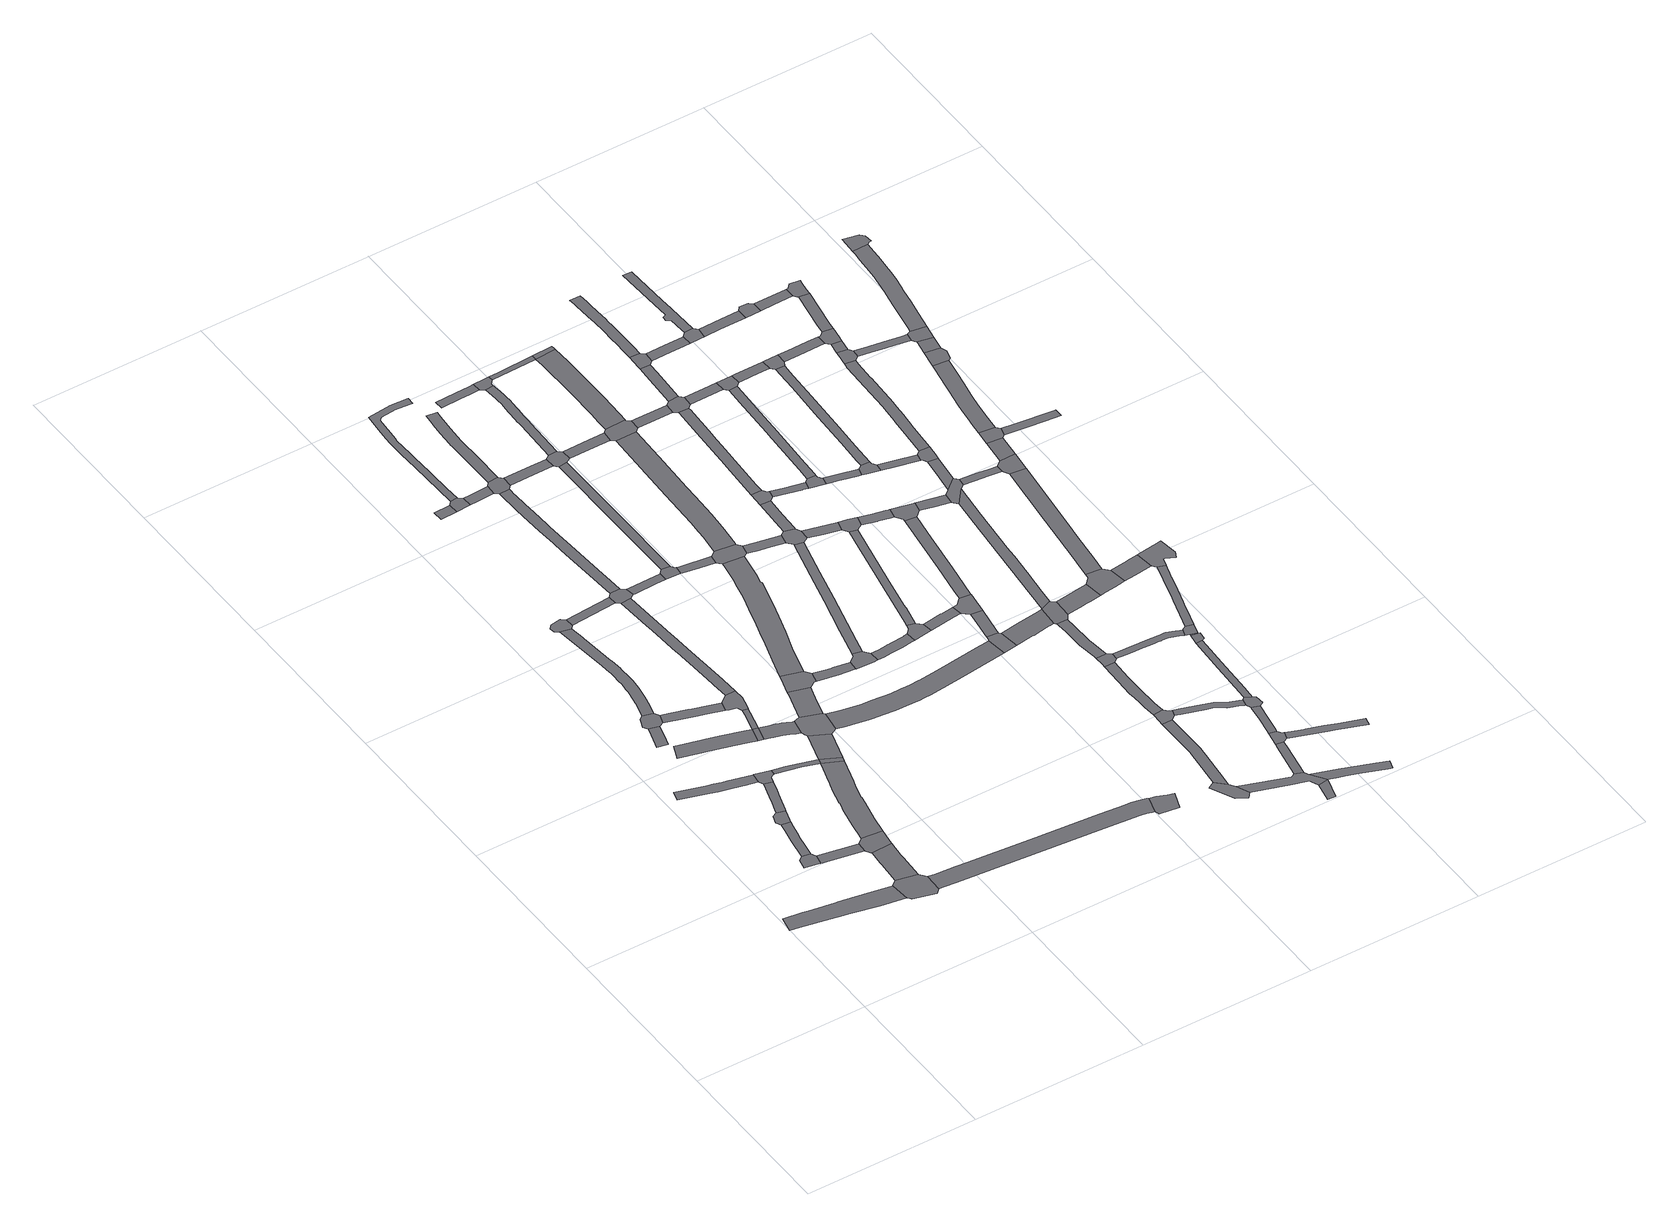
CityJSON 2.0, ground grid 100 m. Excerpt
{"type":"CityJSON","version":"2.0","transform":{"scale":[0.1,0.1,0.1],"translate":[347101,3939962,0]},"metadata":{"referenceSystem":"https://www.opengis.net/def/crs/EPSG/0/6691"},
"CityObjects":{
"road1":{"type":"Road","attributes":{"RoadStructureAttribute.sectionType":"1"},"geometry":[{"type":"MultiSurface","lod":"1","boundaries":[[[0,1,2,3,4,5,6,7,8,9,10,11,12,13,14,15]]]}]},
"road2":{"type":"Road","geometry":[{"type":"MultiSurface","lod":"1","boundaries":[[[16,17,18,19,20,21,22]]]}]},
"road3":{"type":"Road","attributes":{"RoadStructureAttribute.sectionType":"1"},"geometry":[{"type":"MultiSurface","lod":"1","boundaries":[[[23,24,21,20,25,26,27,28,29,30,31]]]}]},
"road4":{"type":"Road","attributes":{"RoadStructureAttribute.sectionType":"1"},"geometry":[{"type":"MultiSurface","lod":"1","boundaries":[[[32,33,34,35,36,37,38,39,40,41,42,43,44,45]]]}]},
"road5":{"type":"Road","attributes":{"RoadStructureAttribute.sectionType":"1"},"geometry":[{"type":"MultiSurface","lod":"1","boundaries":[[[18,46,47,48,19]]]}]},
"road6":{"type":"Road","geometry":[{"type":"MultiSurface","lod":"1","boundaries":[[[49,50,31,30,51,52,53]]]}]},
"road7":{"type":"Road","geometry":[{"type":"MultiSurface","lod":"1","boundaries":[[[54,0,15,55,56,57,58,59,60,61]]]}]},
"road8":{"type":"Road","attributes":{"RoadStructureAttribute.sectionType":"1"},"geometry":[{"type":"MultiSurface","lod":"1","boundaries":[[[62,63,64,65,66,67,68]]]}]},
"road9":{"type":"Road","attributes":{"RoadStructureAttribute.sectionType":"1"},"geometry":[{"type":"MultiSurface","lod":"1","boundaries":[[[52,69,70,71,72,73,74,75,76,53]]]}]},
"road10":{"type":"Road","attributes":{"RoadStructureAttribute.sectionType":"1"},"geometry":[{"type":"MultiSurface","lod":"1","boundaries":[[[77,78,79,80,81,82,54,61]]]}]},
"road11":{"type":"Road","geometry":[{"type":"MultiSurface","lod":"1","boundaries":[[[83,84,85,64,63,86,87,88]]]}]},
"road12":{"type":"Road","geometry":[{"type":"MultiSurface","lod":"1","boundaries":[[[89,90,47,46,91,92,80,79,93,94]]]}]},
"road13":{"type":"Road","geometry":[{"type":"MultiSurface","lod":"1","boundaries":[[[95,96,97,32,45,73,72,98,99]]]}]},
"road14":{"type":"Road","attributes":{"RoadStructureAttribute.sectionType":"1"},"geometry":[{"type":"MultiSurface","lod":"1","boundaries":[[[100,101,102,103,104,105,106,107,108,109,110,111,112]]]}]},
"road15":{"type":"Road","attributes":{"RoadStructureAttribute.sectionType":"1"},"geometry":[{"type":"MultiSurface","lod":"1","boundaries":[[[113,114,115,116,117,118,119,120,121,122,123,124,125,126,127,128,129,130,131,132,133,134,135,136,137,138,83,88]]]}]},
"road16":{"type":"Road","attributes":{"RoadStructureAttribute.sectionType":"1"},"geometry":[{"type":"MultiSurface","lod":"1","boundaries":[[[86,139,140,141,142,143,144,145,146,147,87]]]}]},
"road17":{"type":"Road","attributes":{"RoadStructureAttribute.sectionType":"1"},"geometry":[{"type":"MultiSurface","lod":"1","boundaries":[[[148,149,150,151,152,153,154,155,156,157,158,159,160,161,162,89,94,163,164,165,166,167,168,169,170,171,172]]]}]},
"road18":{"type":"Road","attributes":{"RoadStructureAttribute.sectionType":"1"},"geometry":[{"type":"MultiSurface","lod":"1","boundaries":[[[173,174,172,175,176,177,95,99]]]}]},
"road19":{"type":"Road","geometry":[{"type":"MultiSurface","lod":"1","boundaries":[[[178,179,180,181,127,126,182,183,184]]]}]},
"road20":{"type":"Road","geometry":[{"type":"MultiSurface","lod":"1","boundaries":[[[106,185,186,107]]]}]},
"road21":{"type":"Road","attributes":{"RoadStructureAttribute.sectionType":"1"},"geometry":[{"type":"MultiSurface","lod":"1","boundaries":[[[186,187,188,189,190,107]]]}]},
"road22":{"type":"Road","geometry":[{"type":"MultiSurface","lod":"1","boundaries":[[[171,191,175,172]]]}]},
"road23":{"type":"Road","attributes":{"RoadStructureAttribute.sectionType":"1"},"geometry":[{"type":"MultiSurface","lod":"1","boundaries":[[[185,192,193,194,195,196,197,198,199,200,201,202,203,204,205,186]]]}]},
"road24":{"type":"Road","geometry":[{"type":"MultiSurface","lod":"1","boundaries":[[[143,142,206,207,189,188,208,209,210,211]]]}]},
"road25":{"type":"Road","attributes":{"RoadStructureAttribute.sectionType":"1"},"geometry":[{"type":"MultiSurface","lod":"1","boundaries":[[[175,191,212,213]]]}]},
"road26":{"type":"Road","attributes":{"RoadStructureAttribute.sectionType":"1"},"geometry":[{"type":"MultiSurface","lod":"1","boundaries":[[[214,183,182,215,216,217]]]}]},
"road27":{"type":"Road","geometry":[{"type":"MultiSurface","lod":"1","boundaries":[[[218,199,198,219,220,213,212,221,222,223]]]}]},
"road28":{"type":"Road","attributes":{"RoadStructureAttribute.sectionType":"1"},"geometry":[{"type":"MultiSurface","lod":"1","boundaries":[[[210,224,225,226,227,228,229,230,231,232,233,234,235,236,237,238,239,240,211]]]}]},
"road29":{"type":"Road","attributes":{"RoadStructureAttribute.sectionType":"1"},"geometry":[{"type":"MultiSurface","lod":"1","boundaries":[[[241,242,243,244]]]}]},
"road30":{"type":"Road","attributes":{"RoadStructureAttribute.sectionType":"1"},"geometry":[{"type":"MultiSurface","lod":"1","boundaries":[[[245,246,247,248,249,250,251,252,253,254,255,256,257,258,259,260,261,262,263,264,60,59]]]}]},
"road31":{"type":"Road","attributes":{"RoadStructureAttribute.sectionType":"1"},"geometry":[{"type":"MultiSurface","lod":"1","boundaries":[[[265,266,267,268,269,270,271,218,223]]]}]},
"road32":{"type":"Road","geometry":[{"type":"MultiSurface","lod":"1","boundaries":[[[272,273,274,217,216,275,233,232,276]]]}]},
"road33":{"type":"Road","geometry":[{"type":"MultiSurface","lod":"1","boundaries":[[[277,278,279,241,244,280]]]}]},
"road34":{"type":"Road","geometry":[{"type":"MultiSurface","lod":"1","boundaries":[[[281,282,283,284,268,267,285,286]]]}]},
"road35":{"type":"Road","attributes":{"RoadStructureAttribute.sectionType":"1"},"geometry":[{"type":"MultiSurface","lod":"1","boundaries":[[[287,288,289,290,291,292,293,294,295,296,297,274,273,298,299,300,301,302,303,304,305,306,307,308,309,310]]]}]},
"road36":{"type":"Road","attributes":{"RoadStructureAttribute.sectionType":"1"},"geometry":[{"type":"MultiSurface","lod":"1","boundaries":[[[311,312,313,314,277,280]]]}]},
"road37":{"type":"Road","attributes":{"RoadStructureAttribute.sectionType":"1"},"geometry":[{"type":"MultiSurface","lod":"1","boundaries":[[[315,316,317,318,319,320,272,276]]]}]},
"road38":{"type":"Road","attributes":{"RoadStructureAttribute.sectionType":"1"},"geometry":[{"type":"MultiSurface","lod":"1","boundaries":[[[278,321,322,323,324,325,326,327,328,329,330,331,332,333,334,335,336,337,338,339,340,341,342,343,344,279]]]}]},
"road39":{"type":"Road","geometry":[{"type":"MultiSurface","lod":"1","boundaries":[[[345,346,347,348,313,312,287,310]]]}]},
"road40":{"type":"Road","attributes":{"RoadStructureAttribute.sectionType":"1"},"geometry":[{"type":"MultiSurface","lod":"1","boundaries":[[[349,350,351,352,353,354,355,281,286]]]}]},
"road41":{"type":"Road","geometry":[{"type":"MultiSurface","lod":"1","boundaries":[[[356,357,358,318,317,359,360]]]}]},
"road42":{"type":"Road","attributes":{"RoadStructureAttribute.sectionType":"1"},"geometry":[{"type":"MultiSurface","lod":"1","boundaries":[[[361,362,363,364,365,366,367,368,369,370,371,372,283,282,373,374,375,376,377,378,379,380,381,382,383,384,385,386]]]}]},
"road43":{"type":"Road","attributes":{"RoadStructureAttribute.sectionType":"1"},"geometry":[{"type":"MultiSurface","lod":"1","boundaries":[[[347,387,388,389,390,391,392,393,394,395,396,397,398,399,400,401,402,348]]]}]},
"road44":{"type":"Road","geometry":[{"type":"MultiSurface","lod":"1","boundaries":[[[403,404,405,406,352,351,407,408,409,410,411]]]}]},
"road45":{"type":"Road","attributes":{"RoadStructureAttribute.sectionType":"1"},"geometry":[{"type":"MultiSurface","lod":"1","boundaries":[[[345,412,413,414,415,416,417,346]]]}]},
"road46":{"type":"Road","attributes":{"RoadStructureAttribute.sectionType":"1"},"geometry":[{"type":"MultiSurface","lod":"1","boundaries":[[[418,419,360,359,420,421,422]]]}]},
"road47":{"type":"Road","attributes":{"RoadStructureAttribute.sectionType":"1"},"geometry":[{"type":"MultiSurface","lod":"1","boundaries":[[[423,424,425,426,427,428,429,430,431,432,433,434,435,436,437,438,439,222,221,440,441,442,443,444,445,446,447,448,449,450,451,452,453,454,455]]]}]},
"road48":{"type":"Road","attributes":{"RoadStructureAttribute.sectionType":"1"},"geometry":[{"type":"MultiSurface","lod":"1","boundaries":[[[456,457,458,459,460,358,357,461,462,463,464,465]]]}]},
"road49":{"type":"Road","geometry":[{"type":"MultiSurface","lod":"1","boundaries":[[[466,467,254,253,468,469,470,471]]]}]},
"road50":{"type":"Road","geometry":[{"type":"MultiSurface","lod":"1","boundaries":[[[414,413,472,465,464,473,474,475,476]]]}]},
"road51":{"type":"Road","attributes":{"RoadStructureAttribute.sectionType":"1"},"geometry":[{"type":"MultiSurface","lod":"1","boundaries":[[[410,477,478,479,480,481,482,483,484,485,486,487,488,489,490,491,411]]]}]},
"road52":{"type":"Road","geometry":[{"type":"MultiSurface","lod":"1","boundaries":[[[492,493,494,495,496,497,418,422,361,386]]]}]},
"road53":{"type":"Road","attributes":{"RoadStructureAttribute.sectionType":"1"},"geometry":[{"type":"MultiSurface","lod":"1","boundaries":[[[498,499,500,501,502,503,504,505,506]]]}]},
"road54":{"type":"Road","attributes":{"RoadStructureAttribute.sectionType":"1"},"geometry":[{"type":"MultiSurface","lod":"1","boundaries":[[[403,507,508,509,510,511,512,513,514,404]]]}]},
"road55":{"type":"Road","attributes":{"RoadStructureAttribute.sectionType":"1"},"geometry":[{"type":"MultiSurface","lod":"1","boundaries":[[[475,515,516,517,518,519,520,521,522,523,524,525,526,527,528,529,530,531,532,533,534,535,536,537,538,539,540,541,542,476]]]}]},
"road56":{"type":"Road","attributes":{"RoadStructureAttribute.sectionType":"1"},"geometry":[{"type":"MultiSurface","lod":"1","boundaries":[[[543,544,545,546,474,473]]]}]},
"road57":{"type":"Road","attributes":{"RoadStructureAttribute.sectionType":"1"},"geometry":[{"type":"MultiSurface","lod":"1","boundaries":[[[547,548,549,550,551,552,493,492]]]}]},
"road58":{"type":"Road","geometry":[{"type":"MultiSurface","lod":"1","boundaries":[[[553,554,555,556,557,558,484,483]]]}]},
"road59":{"type":"Road","attributes":{"RoadStructureAttribute.sectionType":"1"},"geometry":[{"type":"MultiSurface","lod":"1","boundaries":[[[559,560,561,562,563,495,494,564,565,566,567,568,569,570,571,572]]]}]},
"road60":{"type":"Road","geometry":[{"type":"MultiSurface","lod":"1","boundaries":[[[573,574,575,506,505,531,530,576,577]]]}]},
"road61":{"type":"Road","geometry":[{"type":"MultiSurface","lod":"1","boundaries":[[[578,579,580,581,582,583,584]]]}]},
"road62":{"type":"Road","geometry":[{"type":"MultiSurface","lod":"1","boundaries":[[[550,549,585,586,511,510,587,588,589,590]]]}]},
"road63":{"type":"Road","attributes":{"RoadStructureAttribute.sectionType":"1"},"geometry":[{"type":"MultiSurface","lod":"1","boundaries":[[[591,592,593,594,555,554,595,596,597]]]}]},
"road64":{"type":"Road","attributes":{"RoadStructureAttribute.sectionType":"1"},"geometry":[{"type":"MultiSurface","lod":"1","boundaries":[[[598,599,600,601,602,583,582,603,604,605,606,607]]]}]},
"road65":{"type":"Road","attributes":{"RoadStructureAttribute.sectionType":"1"},"geometry":[{"type":"MultiSurface","lod":"1","boundaries":[[[608,609,610,557,556,611,612,613,614,615,616]]]}]},
"road66":{"type":"Road","geometry":[{"type":"MultiSurface","lod":"1","boundaries":[[[617,618,619,620,621,545,544,622,572,571,623,624]]]}]},
"road67":{"type":"Road","attributes":{"RoadStructureAttribute.sectionType":"1"},"geometry":[{"type":"MultiSurface","lod":"1","boundaries":[[[625,626,627,573,577]]]}]},
"road68":{"type":"Road","attributes":{"RoadStructureAttribute.sectionType":"1"},"geometry":[{"type":"MultiSurface","lod":"1","boundaries":[[[589,628,629,630,631,632,590]]]}]},
"road69":{"type":"Road","geometry":[{"type":"MultiSurface","lod":"1","boundaries":[[[454,633,634,635,636,637,455]]]}]},
"road70":{"type":"Road","attributes":{"RoadStructureAttribute.sectionType":"1"},"geometry":[{"type":"MultiSurface","lod":"1","boundaries":[[[635,638,639,640,641,636]]]}]},
"road71":{"type":"Road","attributes":{"RoadStructureAttribute.sectionType":"1"},"geometry":[{"type":"MultiSurface","lod":"1","boundaries":[[[642,643,588,587,644,645]]]}]},
"road72":{"type":"Road","geometry":[{"type":"MultiSurface","lod":"1","boundaries":[[[646,631,630,647,648,649,650]]]}]},
"road73":{"type":"Road","geometry":[{"type":"MultiSurface","lod":"1","boundaries":[[[651,652,653,581,580,654,655,656,657,658,659,660]]]}]},
"road74":{"type":"Road","attributes":{"RoadStructureAttribute.sectionType":"1"},"geometry":[{"type":"MultiSurface","lod":"1","boundaries":[[[619,661,662,663,664,665,666,667,668,669,670,671,672,673,674,675,676,677,678,620]]]}]},
"road75":{"type":"Road","geometry":[{"type":"MultiSurface","lod":"1","boundaries":[[[640,639,679,680,681,591,597]]]}]},
"road76":{"type":"Road","geometry":[{"type":"MultiSurface","lod":"1","boundaries":[[[682,683,684,685,686,598,607,687]]]}]},
"road77":{"type":"Road","attributes":{"RoadStructureAttribute.sectionType":"1"},"geometry":[{"type":"MultiSurface","lod":"1","boundaries":[[[688,689,690,691,692,693,685,684,694,695,696,697,698,699,700]]]}]},
"road78":{"type":"Road","attributes":{"RoadStructureAttribute.sectionType":"1"},"geometry":[{"type":"MultiSurface","lod":"1","boundaries":[[[633,701,702,703,704,705,706,707,708,709,634]]]}]},
"road79":{"type":"Road","attributes":{"RoadStructureAttribute.sectionType":"1"},"geometry":[{"type":"MultiSurface","lod":"1","boundaries":[[[623,710,711,712,624]]]}]},
"road80":{"type":"Road","geometry":[{"type":"MultiSurface","lod":"1","boundaries":[[[668,667,713,714,626,625]]]}]},
"road81":{"type":"Road","geometry":[{"type":"MultiSurface","lod":"1","boundaries":[[[715,716,642,645,717,616,615,718,719]]]}]},
"road82":{"type":"Road","attributes":{"RoadStructureAttribute.sectionType":"1"},"geometry":[{"type":"MultiSurface","lod":"1","boundaries":[[[720,721,722,723,724,725,726,727,646,650,728,729,730,731,732,733,734,735]]]}]},
"road83":{"type":"Road","attributes":{"RoadStructureAttribute.sectionType":"1"},"geometry":[{"type":"MultiSurface","lod":"1","boundaries":[[[736,737,648,647,738,739,740]]]}]},
"road84":{"type":"Road","geometry":[{"type":"MultiSurface","lod":"1","boundaries":[[[657,741,742,658]]]}]},
"road85":{"type":"Road","geometry":[{"type":"MultiSurface","lod":"1","boundaries":[[[699,743,744,745,746,747,748,700]]]}]},
"road86":{"type":"Road","attributes":{"RoadStructureAttribute.sectionType":"1"},"geometry":[{"type":"MultiSurface","lod":"1","boundaries":[[[749,750,751,752,651,660]]]}]},
"road87":{"type":"Road","attributes":{"RoadStructureAttribute.sectionType":"1"},"geometry":[{"type":"MultiSurface","lod":"1","boundaries":[[[753,754,755,756,757,758,759,747,746,760,761,762,763,764,765,766]]]}]},
"road88":{"type":"Road","attributes":{"RoadStructureAttribute.sectionType":"1"},"geometry":[{"type":"MultiSurface","lod":"1","boundaries":[[[767,768,769,770,771,772,680,679,773,774,775,776,777]]]}]},
"road89":{"type":"Road","attributes":{"RoadStructureAttribute.sectionType":"1"},"geometry":[{"type":"MultiSurface","lod":"1","boundaries":[[[687,778,779,780,781,782,783,784,785,786,787,788,789,790,682]]]}]},
"road90":{"type":"Road","attributes":{"RoadStructureAttribute.sectionType":"1"},"geometry":[{"type":"MultiSurface","lod":"1","boundaries":[[[791,792,793,794,795,796,797,798,799,715,719]]]}]},
"road91":{"type":"Road","geometry":[{"type":"MultiSurface","lod":"1","boundaries":[[[800,801,802,803,804,736,740]]]}]},
"road92":{"type":"Road","geometry":[{"type":"MultiSurface","lod":"1","boundaries":[[[805,806,807,808,712,711,720,735]]]}]},
"road93":{"type":"Road","geometry":[{"type":"MultiSurface","lod":"1","boundaries":[[[809,707,706,810,753,766,811,812,813,814]]]}]},
"road94":{"type":"Road","geometry":[{"type":"MultiSurface","lod":"1","boundaries":[[[815,751,750,816,817,818,819]]]}]},
"road95":{"type":"Road","attributes":{"RoadStructureAttribute.sectionType":"1"},"geometry":[{"type":"MultiSurface","lod":"1","boundaries":[[[820,808,807,821,822,823]]]}]},
"road96":{"type":"Road","attributes":{"RoadStructureAttribute.sectionType":"1"},"geometry":[{"type":"MultiSurface","lod":"1","boundaries":[[[824,825,826,659,658,827,828,829,830,831,832,833,834]]]}]},
"road97":{"type":"Road","attributes":{"RoadStructureAttribute.sectionType":"1"},"geometry":[{"type":"MultiSurface","lod":"1","boundaries":[[[835,836,837,838,839,840,841,842,815,819]]]}]},
"road98":{"type":"Road","attributes":{"RoadStructureAttribute.sectionType":"1"},"geometry":[{"type":"MultiSurface","lod":"1","boundaries":[[[843,844,845,801,800,846,847,848,849,850,851]]]}]},
"road99":{"type":"Road","geometry":[{"type":"MultiSurface","lod":"1","boundaries":[[[852,853,854,795,794,855,856,767,777,857]]]}]},
"road100":{"type":"Road","geometry":[{"type":"MultiSurface","lod":"1","boundaries":[[[822,858,859,860,861,862,823]]]}]},
"road101":{"type":"Road","attributes":{"RoadStructureAttribute.sectionType":"1"},"geometry":[{"type":"MultiSurface","lod":"1","boundaries":[[[803,863,864,865,866,867,868,869,870,871,872,873,874,875,876,804]]]}]},
"road102":{"type":"Road","attributes":{"RoadStructureAttribute.sectionType":"1"},"geometry":[{"type":"MultiSurface","lod":"1","boundaries":[[[877,878,879,880,881,882,883,884,885,886,887,888,889,890,891,892,893,894,895,896,897,898,899,745,744]]]}]},
"road103":{"type":"Road","geometry":[{"type":"MultiSurface","lod":"1","boundaries":[[[838,900,901,902,903,785,784,839]]]}]},
"road104":{"type":"Road","attributes":{"RoadStructureAttribute.sectionType":"1"},"geometry":[{"type":"MultiSurface","lod":"1","boundaries":[[[904,905,906,806,805]]]}]},
"road105":{"type":"Road","attributes":{"RoadStructureAttribute.sectionType":"1"},"geometry":[{"type":"MultiSurface","lod":"1","boundaries":[[[907,813,812,908,909,910,911]]]}]},
"road106":{"type":"Road","attributes":{"RoadStructureAttribute.sectionType":"1"},"geometry":[{"type":"MultiSurface","lod":"1","boundaries":[[[912,913,914,915,916,917,918,919,920,921,922,923,924,925,926,927,928,929,930,861,860]]]}]},
"road107":{"type":"Road","attributes":{"RoadStructureAttribute.sectionType":"1"},"geometry":[{"type":"MultiSurface","lod":"1","boundaries":[[[931,932,933,934,935,936,937,938,939,940,941,809,814]]]}]},
"road108":{"type":"Road","attributes":{"RoadStructureAttribute.sectionType":"1"},"geometry":[{"type":"MultiSurface","lod":"1","boundaries":[[[942,943,944,945,946,817,816,947,948,949,950]]]}]},
"road109":{"type":"Road","attributes":{"RoadStructureAttribute.sectionType":"1"},"geometry":[{"type":"MultiSurface","lod":"1","boundaries":[[[902,951,952,953,954,955,956,957,958,959,960,903]]]}]},
"road110":{"type":"Road","geometry":[{"type":"MultiSurface","lod":"1","boundaries":[[[850,961,962,963,964,965,966,851]]]}]},
"road111":{"type":"Road","attributes":{"RoadStructureAttribute.sectionType":"1"},"geometry":[{"type":"MultiSurface","lod":"1","boundaries":[[[967,968,969,970,852,857]]]}]},
"road112":{"type":"Road","geometry":[{"type":"MultiSurface","lod":"1","boundaries":[[[905,904,870,869,971,972]]]}]},
"road113":{"type":"Road","attributes":{"RoadStructureAttribute.sectionType":"1"},"geometry":[{"type":"MultiSurface","lod":"1","boundaries":[[[973,859,858,974,975,976,977]]]}]},
"road114":{"type":"Road","geometry":[{"type":"MultiSurface","lod":"1","boundaries":[[[978,979,957,956,980,981,982]]]}]},
"road115":{"type":"Road","attributes":{"RoadStructureAttribute.sectionType":"1"},"geometry":[{"type":"MultiSurface","lod":"1","boundaries":[[[978,982,983,984]]]}]},
"road116":{"type":"Road","geometry":[{"type":"MultiSurface","lod":"1","boundaries":[[[984,983,985,986,889,888]]]}]},
"road117":{"type":"Road","geometry":[{"type":"MultiSurface","lod":"1","boundaries":[[[987,988,989,990,907,911,991,992,993,994]]]}]},
"road118":{"type":"Road","attributes":{"RoadStructureAttribute.sectionType":"1"},"geometry":[{"type":"MultiSurface","lod":"1","boundaries":[[[995,996,997,963,962,998,999]]]}]},
"road119":{"type":"Road","geometry":[{"type":"MultiSurface","lod":"1","boundaries":[[[1000,970,969,938,937,1001,1002,1003]]]}]},
"road120":{"type":"Road","attributes":{"RoadStructureAttribute.sectionType":"1"},"geometry":[{"type":"MultiSurface","lod":"1","boundaries":[[[1004,1005,1006,1007,1008,1009,1010,1011,1012,1013,1014,1015,1016,1017,966,965]]]}]},
"road121":{"type":"Road","attributes":{"RoadStructureAttribute.sectionType":"1"},"geometry":[{"type":"MultiSurface","lod":"1","boundaries":[[[971,1018,1019,1020,1021,1022,1023,1024,972]]]}]},
"road122":{"type":"Road","geometry":[{"type":"MultiSurface","lod":"1","boundaries":[[[976,1025,1026,1027,1028,1029,977]]]}]},
"road123":{"type":"Road","attributes":{"RoadStructureAttribute.sectionType":"1"},"geometry":[{"type":"MultiSurface","lod":"1","boundaries":[[[1030,1031,1032,1033,1034,1000,1003]]]}]},
"road124":{"type":"Road","attributes":{"RoadStructureAttribute.sectionType":"1"},"geometry":[{"type":"MultiSurface","lod":"1","boundaries":[[[1035,1036,1037,1038,1039,1040,1041,1042,1043,986,985,1044,1045,1046,1047,1048,1049,1050,1051,1052,1053,1054]]]}]},
"road125":{"type":"Road","geometry":[{"type":"MultiSurface","lod":"1","boundaries":[[[1055,995,999,1056,1031,1030,1057,1058]]]}]},
"road126":{"type":"Road","attributes":{"RoadStructureAttribute.sectionType":"1"},"geometry":[{"type":"MultiSurface","lod":"1","boundaries":[[[1059,1060,1061,1062,1063,1064,987,994]]]}]},
"road127":{"type":"Road","attributes":{"RoadStructureAttribute.sectionType":"1"},"geometry":[{"type":"MultiSurface","lod":"1","boundaries":[[[1028,1065,1066,1067,1068,1069,1070,1071,1072,1073,1074,1075,1029]]]}]},
"road128":{"type":"Road","attributes":{"RoadStructureAttribute.sectionType":"1"},"geometry":[{"type":"MultiSurface","lod":"1","boundaries":[[[988,1076,1077,1078,1079,1080,1081,1082,1083,1084,989]]]}]},
"road129":{"type":"Road","geometry":[{"type":"MultiSurface","lod":"1","boundaries":[[[1085,1021,1020,1011,1010,1086,1087]]]}]},
"road130":{"type":"Road","attributes":{"RoadStructureAttribute.sectionType":"1"},"geometry":[{"type":"MultiSurface","lod":"1","boundaries":[[[1088,1089,1090,1002,1001,1091,1092,1093]]]}]},
"road131":{"type":"Road","attributes":{"RoadStructureAttribute.sectionType":"1"},"geometry":[{"type":"MultiSurface","lod":"1","boundaries":[[[1094,1095,1096,1027,1026,1097,1098,1099,1100]]]}]},
"road132":{"type":"Road","attributes":{"RoadStructureAttribute.sectionType":"1"},"geometry":[{"type":"MultiSurface","lod":"1","boundaries":[[[1101,1102,1103,1104,1105,1106,1107,1108,1109,1110,1111,1112,1113,1114,1115,1116,1117,1118,1119,1120,1121,1055,1058]]]}]},
"road133":{"type":"Road","geometry":[{"type":"MultiSurface","lod":"1","boundaries":[[[1053,1122,1123,1124,1125,1126,1127,1128,1129,1061,1060,1054]]]}]},
"road134":{"type":"Road","attributes":{"RoadStructureAttribute.sectionType":"1"},"geometry":[{"type":"MultiSurface","lod":"1","boundaries":[[[1086,1130,1131,1132,1133,1134,1087]]]}]},
"road135":{"type":"Road","geometry":[{"type":"MultiSurface","lod":"1","boundaries":[[[1081,1080,1135,1136,1088,1093]]]}]},
"road136":{"type":"Road","geometry":[{"type":"MultiSurface","lod":"1","boundaries":[[[1137,1138,1139,1140,1094,1100]]]}]},
"road137":{"type":"Road","attributes":{"RoadStructureAttribute.sectionType":"1"},"geometry":[{"type":"MultiSurface","lod":"1","boundaries":[[[1141,1136,1135,1142]]]}]},
"road138":{"type":"Road","geometry":[{"type":"MultiSurface","lod":"1","boundaries":[[[1143,1144,1113,1112,1145,1146,1147,1148]]]}]},
"road139":{"type":"Road","geometry":[{"type":"MultiSurface","lod":"1","boundaries":[[[1149,1150,1151,1152,1153,1154,1141,1142]]]}]},
"road140":{"type":"Road","attributes":{"RoadStructureAttribute.sectionType":"1"},"geometry":[{"type":"MultiSurface","lod":"1","boundaries":[[[1147,1155,1156,1148]]]}]},
"road141":{"type":"Road","geometry":[{"type":"MultiSurface","lod":"1","boundaries":[[[1157,1132,1131,1156,1155,1158,1159,1160]]]}]},
"road142":{"type":"Road","attributes":{"RoadStructureAttribute.sectionType":"1"},"geometry":[{"type":"MultiSurface","lod":"1","boundaries":[[[1138,1137,1161,1162,1163]]]}]},
"road143":{"type":"Road","attributes":{"RoadStructureAttribute.sectionType":"1"},"geometry":[{"type":"MultiSurface","lod":"1","boundaries":[[[1164,1165,1166,1167,1168,1169,1170,1171,1172,1173,1174,1152,1151,1175,1176,1177,1178,1179,1180,1181]]]}]},
"road144":{"type":"Road","attributes":{"RoadStructureAttribute.sectionType":"1"},"geometry":[{"type":"MultiSurface","lod":"1","boundaries":[[[1182,1160,1159,1183,1184,1185]]]}]},
"road145":{"type":"Road","attributes":{"RoadStructureAttribute.sectionType":"1"},"geometry":[{"type":"MultiSurface","lod":"1","boundaries":[[[1186,1187,1188,1189,1190,1191,1192,1193,1146,1145]]]}]},
"road146":{"type":"Road","attributes":{"RoadStructureAttribute.sectionType":"1"},"geometry":[{"type":"MultiSurface","lod":"1","boundaries":[[[1149,1194,1195,1196,1197,1198,1199,1200,1150]]]}]},
"road147":{"type":"Road","geometry":[{"type":"MultiSurface","lod":"1","boundaries":[[[1184,1201,1202,1203,1204,1205,1163,1162,1206,1185]]]}]},
"road148":{"type":"Road","geometry":[{"type":"MultiSurface","lod":"1","boundaries":[[[1207,1208,1164,1181,1209,1210,1211]]]}]},
"road149":{"type":"Road","geometry":[{"type":"MultiSurface","lod":"1","boundaries":[[[1212,1213,1214,1215,1207,1211]]]}]},
"road150":{"type":"Road","attributes":{"RoadStructureAttribute.sectionType":"1"},"geometry":[{"type":"MultiSurface","lod":"1","boundaries":[[[1190,1189,1214,1213,1216,1217]]]}]},
"road151":{"type":"Road","attributes":{"RoadStructureAttribute.sectionType":"1"},"geometry":[{"type":"MultiSurface","lod":"1","boundaries":[[[1216,1218,1219,1220,1221,1222,1223,1224,1225,1226,1227,1228,1229,1230,1231,1232,1233,1234,1235,1236,1237,1217]]]}]},
"road152":{"type":"Road","geometry":[{"type":"MultiSurface","lod":"1","boundaries":[[[1238,1239,1240,1228,1227,1241,1242]]]}]}
},
"vertices":[
[611,671,0],[498,692,0],[342,717,0],[324,720,0],[302,724,0],[160,747,0],[127,752,0],[26,768,0],[20,769,0],[2,678,0],[55,668,0],[218,636,0],[285,622,0],[323,614,0],[478,582,0],[619,556,0],
[316,1024,0],[391,1010,0],[403,1007,0],[416,1066,0],[400,1092,0],[351,1102,0],[328,1083,0],
[388,1307,0],[371,1226,0],[414,1178,0],[420,1217,0],[427,1248,0],[440,1313,0],[441,1319,0],[447,1347,0],[397,1354,0],
[484,1741,0],[418,1756,0],[350,1773,0],[325,1779,0],[283,1791,0],[244,1801,0],[82,1849,0],[65,1792,0],[228,1744,0],[269,1732,0],[310,1721,0],[404,1698,0],[408,1697,0],[475,1682,0],
[636,963,0],[640,1023,0],[434,1063,0],
[397,1428,0],[381,1380,0],[451,1362,0],[472,1427,0],[425,1442,0],
[643,696,0],[631,544,0],[636,540,0],[637,537,0],[764,502,0],[790,526,0],[792,635,0],[762,671,0],
[272,2220,0],[293,2295,0],[235,2311,0],[234,2307,0],[213,2235,0],[196,2175,0],[255,2162,0],
[476,1438,0],[511,1549,0],[523,1589,0],[538,1642,0],[490,1656,0],[463,1563,0],[448,1515,0],[433,1468,0],
[770,819,0],[771,841,0],[779,936,0],[659,932,0],[652,849,0],[651,833,0],
[264,2410,0],[240,2394,0],[220,2337,0],[319,2308,0],[338,2365,0],[322,2393,0],
[674,1052,0],[671,1049,0],[652,941,0],[657,934,0],[784,969,0],[793,1036,0],
[578,1719,0],[577,1719,0],[487,1741,0],[548,1676,0],[573,1689,0],
[236,2051,0],[370,2015,0],[390,2009,0],[412,2003,0],[528,1970,0],[602,1949,0],[641,1938,0],[665,2025,0],[627,2036,0],[503,2071,0],[426,2093,0],[414,2096,0],[269,2135,0],
[334,2445,0],[347,2501,0],[350,2518,0],[362,2590,0],[368,2655,0],[368,2685,0],[368,2687,0],[367,2755,0],[367,2760,0],[360,2832,0],[360,2834,0],[336,3049,0],[335,3057,0],[326,3139,0],[264,3154,0],[300,2828,0],[306,2766,0],[307,2757,0],[307,2734,0],[308,2687,0],[308,2658,0],[304,2618,0],[303,2597,0],[291,2528,0],[288,2513,0],[286,2503,0],
[422,2277,0],[484,2258,0],[541,2241,0],[629,2215,0],[646,2272,0],[584,2291,0],[487,2320,0],[481,2322,0],[383,2351,0],
[788,1550,0],[781,1526,0],[766,1478,0],[763,1468,0],[748,1421,0],[727,1331,0],[727,1328,0],[718,1291,0],[714,1274,0],[705,1230,0],[697,1189,0],[691,1159,0],[685,1124,0],[679,1081,0],[676,1067,0],[795,1049,0],[809,1137,0],[834,1258,0],[842,1303,0],[842,1305,0],[849,1335,0],[861,1383,0],[873,1423,0],[920,1577,0],[810,1626,0],
[578,1688,0],[717,1655,0],[818,1655,0],[725,1684,0],[653,1701,0],
[256,3222,0],[250,3215,0],[237,3200,0],[240,3170,0],[343,3161,0],[340,3211,0],[316,3229,0],
[671,1930,0],[695,2016,0],
[725,2131,0],[733,2162,0],[702,2169,0],[694,2136,0],
[928,1603,0],
[718,1916,0],[722,1915,0],[768,1902,0],[783,1897,0],[800,1890,0],[830,1876,0],[854,1867,0],[872,1957,0],[865,1959,0],[836,1973,0],[814,1981,0],[795,1988,0],[785,1991,0],[747,2002,0],
[651,2208,0],[689,2197,0],[737,2180,0],[755,2248,0],[752,2309,0],[694,2306,0],
[978,1777,0],[869,1829,0],
[470,3221,0],[474,3171,0],[612,3181,0],[608,3231,0],
[909,1970,0],[860,1853,0],[861,1849,0],[1014,1798,0],[1030,1919,0],[1022,1929,0],
[746,2409,0],[744,2449,0],[742,2477,0],[726,2703,0],[721,2781,0],[714,2869,0],[711,2912,0],[702,3052,0],[695,3167,0],[635,3161,0],[648,2956,0],[652,2909,0],[665,2711,0],[666,2705,0],[678,2533,0],[686,2412,0],[687,2405,0],
[323,4239,0],[226,4234,0],[230,4174,0],[326,4179,0],
[818,524,0],[890,518,0],[1754,444,0],[1895,431,0],[1927,428,0],[1960,422,0],[1988,415,0],[1998,413,0],[2002,412,0],[2031,511,0],[2025,513,0],[2023,514,0],[1981,524,0],[1942,531,0],[1906,535,0],[1763,548,0],[1374,581,0],[1016,612,0],[951,617,0],[832,628,0],
[1056,2045,0],[1066,2080,0],[1079,2122,0],[962,2156,0],[959,2145,0],[948,2106,0],[946,2098,0],
[711,3234,0],[689,3255,0],[629,3254,0],[634,3162,0],[720,3184,0],
[407,4244,0],[383,4263,0],[343,4261,0],[410,4184,0],
[1141,2205,0],[1116,2242,0],[997,2277,0],[982,2223,0],[1117,2148,0],[1127,2146,0],
[576,4172,0],[576,4131,0],[579,4063,0],[581,4028,0],[583,3970,0],[590,3830,0],[598,3722,0],[598,3713,0],[602,3656,0],[607,3584,0],[616,3452,0],[684,3334,0],[679,3399,0],[662,3660,0],[658,3725,0],[650,3834,0],[649,3853,0],[644,3968,0],[640,4040,0],[636,4123,0],[636,4133,0],[636,4158,0],[636,4172,0],[636,4174,0],
[455,4186,0],[554,4191,0],[557,4252,0],[458,4246,0],
[732,3184,0],[858,3187,0],[918,3188,0],[918,3238,0],[852,3236,0],[732,3234,0],
[380,4352,0],[376,4486,0],[373,4581,0],[372,4619,0],[371,4668,0],[367,4787,0],[368,4797,0],[374,4878,0],[380,4954,0],[396,4970,0],[468,4977,0],[483,4978,0],[538,4975,0],[585,4972,0],[587,5012,0],[483,5018,0],[460,5016,0],[344,5005,0],[334,4879,0],[332,4853,0],[327,4788,0],[330,4686,0],[332,4629,0],[334,4566,0],
[656,4197,0],[657,4257,0],[636,4279,0],[576,4275,0],
[1191,2132,0],[1246,2124,0],[1340,2113,0],[1347,2170,0],[1254,2184,0],[1244,2185,0],[1202,2191,0],
[1008,3233,0],[990,3257,0],[940,3262,0],[1004,3183,0],[1009,3233,0],
[1218,3126,0],[1212,3088,0],[1197,3002,0],[1193,2982,0],[1190,2966,0],[1167,2867,0],[1144,2779,0],[1110,2662,0],[1093,2604,0],[1067,2517,0],[1067,2516,0],[1032,2398,0],[1152,2388,0],[1162,2415,0],[1202,2534,0],[1236,2651,0],[1264,2746,0],[1288,2837,0],[1303,2901,0],[1304,2907,0],[1302,2907,0],[1299,2908,0],[1300,2913,0],[1311,2958,0],[1331,3068,0],[1338,3115,0],
[636,4471,0],[633,4592,0],[633,4606,0],[638,4707,0],[646,4809,0],[651,4848,0],[592,4857,0],[586,4815,0],[584,4782,0],[578,4711,0],[573,4618,0],[573,4607,0],[573,4604,0],[575,4484,0],[576,4471,0],[576,4357,0],
[1439,2203,0],[1388,2215,0],[1383,2197,0],[1372,2189,0],[1346,2112,0],[1448,2108,0],[1464,2108,0],[1469,2108,0],[1467,2168,0],
[794,4198,0],[915,4199,0],[913,4259,0],[912,4259,0],[794,4258,0],[661,4257,0],
[1201,3205,0],[1025,3230,0],[1015,3181,0],[1106,3168,0],[1193,3155,0],
[1965,1917,0],[1951,1916,0],[1674,1880,0],[1617,1874,0],[1560,1869,0],[1557,1869,0],[1504,1866,0],[1447,1865,0],[1390,1866,0],[1341,1869,0],[1333,1870,0],[1277,1875,0],[1220,1881,0],[1164,1890,0],[1108,1901,0],[1089,1905,0],[1053,1913,0],[1068,1785,0],[1140,1771,0],[1188,1763,0],[1204,1761,0],[1275,1753,0],[1339,1748,0],[1401,1745,0],[1487,1745,0],[1509,1746,0],[1549,1748,0],[1554,1749,0],[1570,1750,0],[1628,1755,0],[1752,1770,0],[2024,1807,0],[2009,1923,0],
[935,4171,0],[936,3970,0],[937,3857,0],[937,3728,0],[939,3414,0],[987,3727,0],[985,4074,0],[985,4171,0],[985,4183,0],[935,4176,0],
[2124,481,0],[2069,501,0],[2009,395,0],[2011,385,0],[2124,370,0],[2160,468,0],
[924,4189,0],[1011,4199,0],[1010,4259,0],[988,4279,0],[938,4277,0],
[1512,2109,0],[1526,2110,0],[1563,2114,0],[1595,2117,0],[1625,2120,0],[1684,2126,0],[1705,2129,0],[1697,2188,0],[1677,2186,0],[1674,2185,0],[1589,2176,0],[1585,2176,0],[1576,2175,0],[1522,2170,0],[1495,2169,0],
[1361,3126,0],[1373,3185,0],[1352,3214,0],[1233,3228,0],[1232,3227,0],[1202,3205,0],
[891,4921,0],[808,4918,0],[685,4913,0],[687,4863,0],[806,4868,0],[855,4870,0],[893,4871,0],[916,4872,0],[915,4922,0],
[1460,2289,0],[1539,2613,0],[1587,2809,0],[1642,3037,0],[1594,3050,0],[1523,2762,0],[1488,2620,0],[1431,2391,0],
[988,4280,0],[994,4526,0],[995,4535,0],[995,4572,0],[995,4589,0],[999,4646,0],[999,4655,0],[1001,4702,0],[1002,4716,0],[1000,4764,0],[1000,4766,0],[1000,4772,0],[995,4832,0],[994,4844,0],[993,4858,0],[992,4859,0],[943,4855,0],[943,4854,0],[950,4768,0],[950,4761,0],[952,4718,0],[951,4706,0],[949,4657,0],[949,4648,0],[945,4591,0],[945,4570,0],[945,4550,0],[945,4536,0],
[1133,4200,0],[1255,4201,0],[1260,4261,0],[1134,4260,0],
[1425,3113,0],[1469,3104,0],[1566,3084,0],[1578,3143,0],[1434,3172,0],[1374,3184,0],
[1779,2139,0],[1813,2144,0],[1805,2203,0],[1776,2232,0],[1731,2241,0],[1727,2216,0],
[1262,3709,0],[1254,3472,0],[1249,3392,0],[1246,3347,0],[1234,3234,0],[1353,3219,0],[1365,3336,0],[1369,3384,0],[1374,3467,0],[1379,3619,0],[1381,3698,0],[1390,3967,0],[1397,4182,0],[1277,4180,0],
[1009,4926,0],[959,4924,0],[943,4923,0],[991,4876,0],[1011,4896,0],
[2390,273,0],[2447,238,0],[2474,268,0],[2440,345,0],[2419,377,0],[2364,430,0],[2325,407,0],
[1568,3084,0],[1595,3053,0],[1675,3055,0],[1675,3117,0],[1662,3145,0],[1603,3160,0],
[1997,2229,0],[1925,2219,0],[1919,2219,0],[1810,2204,0],[1818,2144,0],[1963,2164,0],[2005,2170,0],
[2390,931,0],[2391,728,0],[2391,685,0],[2385,630,0],[2368,464,0],[2424,424,0],[2445,623,0],[2451,682,0],[2451,695,0],[2450,931,0],
[1850,2858,0],[1798,2589,0],[1737,2270,0],[1799,2352,0],[1803,2377,0],[1844,2588,0],[1913,2947,0],[1917,2968,0],[1873,2979,0],
[1412,4271,0],[1400,4283,0],[1400,4284,0],[1280,4281,0],[1267,4268,0],[1256,4200,0],[1420,4202,0],[1421,4262,0],
[1276,4906,0],[1275,4936,0],[1069,4928,0],
[1663,3157,0],[1668,3267,0],[1674,3385,0],[1614,3388,0],[1603,3161,0],
[2107,1818,0],[2091,1935,0],[2080,1945,0],[2017,1953,0],[2014,1931,0],
[2085,1974,0],[2107,2126,0],[2042,2135,0],[2032,2061,0],
[1865,3071,0],[1682,3116,0],[1758,3035,0],[1851,3013,0],
[1619,3477,0],[1698,3404,0],[1708,3448,0],[1696,3451,0],[1679,3475,0],
[2736,263,0],[2712,250,0],[2473,334,0],[2674,205,0],[2770,175,0],[2776,165,0],[2792,128,0],[2851,135,0],[2795,220,0],[2781,246,0],
[1402,4341,0],[1405,4483,0],[1405,4539,0],[1405,4649,0],[1402,4785,0],[1402,4808,0],[1397,4912,0],[1277,4906,0],[1279,4853,0],[1282,4804,0],[1282,4765,0],[1284,4693,0],[1285,4648,0],[1285,4557,0],[1285,4531,0],[1285,4484,0],[1284,4416,0],[1282,4344,0],
[2125,2257,0],[2061,2266,0],[2025,2233,0],
[2487,990,0],[2470,995,0],[2450,1018,0],[2391,1011,0],[2390,959,0],[2475,951,0],
[2381,1315,0],[2380,1213,0],[2381,1184,0],[2381,1182,0],[2384,1114,0],[2385,1083,0],[2445,1086,0],[2444,1116,0],[2441,1185,0],[2440,1214,0],[2441,1314,0],[2445,1442,0],[2386,1444,0],
[2216,1833,0],[2220,1833,0],[2305,1845,0],[2327,1848,0],[2331,1848,0],[2349,1851,0],[2357,1971,0],[2316,1965,0],[2216,1952,0],
[1473,4202,0],[1629,4203,0],[1633,4263,0],
[1396,4931,0],[1395,4942,0],
[1965,3046,0],[1919,3058,0],[1853,3009,0],[1934,2978,0],[1952,2988,0],
[1653,4185,0],[1653,4176,0],[1645,4009,0],[1635,3816,0],[1632,3738,0],[1630,3715,0],[1626,3615,0],[1624,3578,0],[1681,3525,0],[1685,3594,0],[1693,3764,0],[1696,3829,0],[1702,3945,0],[1702,3956,0],[1713,4173,0],[1713,4183,0],
[1894,3404,0],[1786,3429,0],[1854,3367,0],[1855,3367,0],[1884,3360,0],
[2772,13,0],[2816,9,0],
[2465,1462,0],[2466,1463,0],[2468,1503,0],[2444,1520,0],[2384,1518,0],[2386,1467,0],
[2816,449,0],[2822,487,0],[2779,495,0],[2776,480,0],
[2363,1839,0],[2363,1835,0],[2363,1831,0],[2364,1822,0],[2366,1765,0],[2370,1646,0],[2384,1538,0],[2443,1543,0],[2432,1635,0],[2430,1650,0],[2425,1793,0],[2423,1831,0],[2423,1835,0],[2424,1837,0],
[2150,2894,0],[2148,2878,0],[2096,2512,0],[2068,2320,0],[2065,2296,0],[2061,2268,0],[2125,2259,0],[2136,2336,0],[2157,2478,0],[2191,2718,0],[2215,2885,0],
[2508,941,0],[2635,902,0],[2677,890,0],[2727,855,0],[2797,828,0],[2809,823,0],[2814,821,0],[2824,860,0],[2823,860,0],[2746,891,0],[2694,926,0],[2638,943,0],[2519,980,0],
[2036,2967,0],[2039,2967,0],[2107,2950,0],[2121,2947,0],[2134,3005,0],[2121,3008,0],[2113,3010,0],[2046,3027,0],[1980,3043,0],
[1974,3339,0],[1984,3383,0],[1966,3407,0],[1967,3420,0],[1917,3422,0],
[1735,4204,0],[1737,4264,0],[1718,4286,0],[1658,4281,0],
[2361,1974,0],[2359,1842,0],[2431,1847,0],[2446,1869,0],[2448,1979,0],[2424,2001,0],
[2795,582,0],[2848,502,0],[2863,545,0],[2852,548,0],[2837,574,0],
[1667,4501,0],[1727,4492,0],[1730,4558,0],[1670,4560,0],
[3187,81,0],[3120,105,0],[2940,169,0],[2865,132,0],[2893,122,0],[2907,119,0],[2938,110,0],[3006,86,0],[3148,36,0],[3160,31,0],[3168,28,0],
[2842,602,0],[2854,671,0],[2854,674,0],[2872,775,0],[2828,793,0],[2827,788,0],[2816,694,0],[2799,602,0],
[2165,3341,0],[2079,3361,0],[1987,3383,0],[2006,3332,0],[2031,3326,0],[2077,3315,0],[2142,3300,0],[2159,3296,0],[2170,3340,0],
[2265,2977,0],[2259,2978,0],[2207,2990,0],[2134,2931,0],[2152,2907,0],[2252,2919,0],
[1752,4577,0],[1756,4637,0],[1733,4658,0],[1673,4659,0],[1671,4576,0],
[1968,3431,0],[1974,3563,0],[1985,3796,0],[1991,3922,0],[1996,4036,0],[2001,4139,0],[2003,4184,0],[1953,4183,0],[1946,4043,0],[1936,3820,0],[1935,3802,0],[1925,3581,0],[1923,3545,0],[1921,3503,0],
[2521,1460,0],[2574,1458,0],[2599,1457,0],[2628,1456,0],[2674,1454,0],[2721,1451,0],[2726,1451,0],[2735,1451,0],[2766,1449,0],[2767,1449,0],[2820,1429,0],[2846,1420,0],[2859,1458,0],[2834,1467,0],[2826,1470,0],[2778,1488,0],[2771,1489,0],[2746,1490,0],[2737,1491,0],[2677,1493,0],[2629,1496,0],[2585,1498,0],[2500,1501,0],
[2897,790,0],[2892,841,0],[2875,855,0],[2839,872,0],
[1931,4205,0],[1931,4265,0],[1858,4265,0],
[2646,2005,0],[2549,1882,0],[2570,1885,0],[2594,1888,0],[2660,1897,0],
[1734,4714,0],[1734,4735,0],[1734,4822,0],[1733,4905,0],[1732,4939,0],[1731,4969,0],[1730,4995,0],[1725,5089,0],[1723,5123,0],[1720,5176,0],[1659,5178,0],[1662,5137,0],[1663,5120,0],[1668,5030,0],[1671,4967,0],[1673,4899,0],[1674,4822,0],[1674,4778,0],[1674,4715,0],
[2432,2084,0],[2447,2240,0],[2460,2377,0],[2466,2448,0],[2483,2625,0],[2493,2726,0],[2515,2939,0],[2445,2851,0],[2433,2732,0],[2430,2696,0],[2405,2437,0],
[3126,454,0],[3057,478,0],[2967,508,0],[2959,511,0],[2898,532,0],[3048,433,0],[3085,421,0],[3250,363,0],[3258,409,0],
[2878,871,0],[2878,878,0],[2880,930,0],[2888,1110,0],[2897,1301,0],[2899,1341,0],[2860,1336,0],[2851,1124,0],[2840,881,0],[2840,874,0],
[2185,3290,0],[2256,3274,0],[2263,3318,0],[2244,3341,0],[2245,3354,0],[2195,3356,0],
[2263,2916,0],[2330,2901,0],[2419,2882,0],[2425,2942,0],
[2024,4206,0],[2024,4266,0],
[1868,4639,0],[1864,4579,0],[1950,4581,0],[1984,4581,0],[1982,4641,0],
[2871,1402,0],[2861,1349,0],[2914,1347,0],[2922,1392,0],[2909,1394,0],
[2910,1400,0],[2873,1411,0],
[2928,1462,0],[2886,1474,0],
[2804,2023,0],[2773,2058,0],[2684,2069,0],[2681,2040,0],[2697,1902,0],[2755,1910,0],[2781,1914,0],[2818,1919,0],
[2472,3269,0],[2365,3294,0],[2314,3306,0],[2322,3258,0],[2462,3225,0],
[2458,2967,0],[2539,2957,0],[2544,3001,0],[2525,3024,0],
[2251,3495,0],[2254,3558,0],[2259,3653,0],[2264,3768,0],[2273,3964,0],[2279,4096,0],[2283,4183,0],[2233,4185,0],[2229,4090,0],[2226,4029,0],[2219,3870,0],[2214,3773,0],[2204,3552,0],[2197,3398,0],
[2039,4206,0],[2143,4207,0],[2212,4207,0],[2209,4267,0],[2149,4267,0],[2073,4266,0],[2041,4266,0],
[2040,4582,0],[2068,4583,0],[2076,4643,0],[2054,4666,0],[2004,4663,0],
[2546,3190,0],[2486,3196,0],[2477,3119,0],[2471,3070,0],[2458,2968,0],
[2997,1868,0],[2985,1824,0],[2979,1805,0],[2977,1798,0],[2976,1793,0],[2945,1684,0],[2936,1655,0],[2927,1619,0],[2911,1563,0],[2944,1520,0],[2970,1610,0],[2981,1648,0],[2988,1672,0],[3015,1767,0],[3029,1817,0],[3031,1824,0],[3040,1855,0],[3044,1867,0],[3054,1903,0],[3011,1916,0],
[2496,3288,0],[2471,3223,0],[2550,3226,0],[2555,3282,0],
[2890,1928,0],[2990,1942,0],[2976,2047,0],[2915,2038,0],[2895,2035,0],[2820,2026,0],
[2046,4845,0],[2044,4894,0],[2042,4922,0],[2031,5183,0],[1980,5186,0],[1992,4921,0],[1997,4823,0],[1976,4814,0],[1975,4790,0],[1999,4776,0],[2003,4689,0],
[2783,2147,0],[2802,2315,0],[2809,2375,0],[2828,2536,0],[2868,2887,0],[2778,2897,0],[2734,2511,0],[2700,2211,0],[2692,2137,0],
[2220,4267,0],[2299,4208,0],[2299,4268,0],
[2758,2979,0],[2709,2984,0],[2655,2990,0],[2650,2945,0],[2673,2943,0],[2757,2934,0],
[2316,4647,0],[2171,4645,0],[2165,4645,0],[2169,4585,0],[2184,4585,0],[2222,4586,0],[2318,4587,0],
[2556,3285,0],[2560,3338,0],[2568,3446,0],[2570,3462,0],[2577,3556,0],[2582,3622,0],[2584,3644,0],[2585,3658,0],[2593,3870,0],[2593,3877,0],[2597,3994,0],[2601,4021,0],[2542,4029,0],[2537,3999,0],[2531,3834,0],[2525,3664,0],[2524,3647,0],[2516,3544,0],[2515,3532,0],[2505,3412,0],[2496,3291,0],
[3068,1949,0],[3076,1950,0],[3129,1924,0],[3147,1960,0],[3132,2068,0],[3106,2064,0],[2987,2048,0],[2982,2047,0],
[2423,4209,0],[2541,4210,0],[2541,4270,0],[2479,4269,0],[2362,4268,0],
[2881,3005,0],[2790,3003,0],
[2409,4589,0],[2408,4649,0],[2387,4669,0],[2336,4672,0],
[2807,3149,0],[2896,3139,0],
[2548,4072,0],[2544,4046,0],[2625,4041,0],[2630,4086,0],[2614,4112,0],[2554,4120,0],
[2914,3153,0],[2926,3202,0],[2906,3224,0],[2816,3234,0],[2814,3214,0],[2813,3204,0],
[2623,4180,0],[2564,4188,0],
[2556,4270,0],[2628,4212,0],[2638,4282,0],[2578,4291,0],
[2491,4590,0],[2603,4592,0],[2602,4652,0],
[2898,3775,0],[2878,3660,0],[2877,3651,0],[2863,3570,0],[2857,3539,0],[2852,3512,0],[2846,3470,0],[2838,3418,0],[2828,3335,0],[2826,3322,0],[2825,3311,0],[2917,3324,0],[2921,3353,0],[2927,3406,0],[2941,3497,0],[2950,3546,0],[2967,3645,0],[2988,3765,0],
[2585,4340,0],[2645,4330,0],[2683,4562,0],[2623,4571,0],
[2705,4028,0],[2771,4017,0],[2830,4008,0],[2914,3994,0],[2921,4039,0],[2891,4043,0],[2791,4060,0],[2712,4072,0],
[2998,3143,0],[3056,3136,0],[3198,3120,0],[3230,3116,0],[3230,3166,0],[3215,3168,0],[3002,3193,0],
[2687,4597,0],[2694,4648,0],[2696,4668,0],[2637,4675,0],[2615,4653,0],[2619,4575,0],
[2916,3879,0],[2903,3801,0],[3002,3775,0],[3019,3832,0],[3005,3864,0],
[3017,3936,0],[3019,3951,0],[2931,3970,0],[2931,3966,0],
[3035,4037,0],[2946,4053,0],
[3053,4138,0],[3072,4243,0],[3085,4325,0],[3090,4351,0],[3099,4406,0],[3106,4452,0],[3116,4561,0],[3117,4578,0],[3122,4677,0],[3124,4705,0],[3034,4703,0],[3033,4682,0],[3029,4627,0],[3026,4568,0],[3019,4485,0],[3016,4463,0],[3001,4365,0],[2993,4315,0],[2983,4259,0],[2951,4078,0],
[3148,4766,0],[3128,4788,0],[3039,4808,0],[3140,4717,0],[3153,4716,0]
]}
